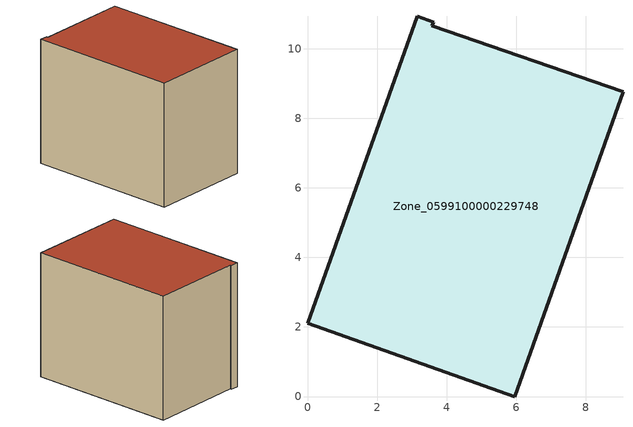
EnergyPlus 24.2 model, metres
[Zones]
Zone_0599100000229748
 floor ground (C_G): 0,2.1 3.16,10.93 3.63,10.76 3.58,10.67 9.07,8.76 5.96,0 z0.5
 wall outside (C_F): 3.16,10.93 0,2.1 5.96,0 9.07,8.76 3.58,10.67 3.63,10.76 3.16,10.93 z0.5:8.22
 roof outside (C_R): 3.58,10.67 3.63,10.76 3.16,10.93 0,2.1 5.96,0 9.07,8.76 z8.22
[BUILDING]
Pand.0599100000229748: North Axis=0; Terrain=City; Loads Convergence Tolerance Value=0.04; Temperature Convergence Tolerance Value=0.4; Solar Distribution=FullExterior; Maximum Number of Warmup Days=25; Minimum Number of Warmup Days=1
[Site:Location]
Rotterdam.The.Hague.AP_ZH_NLD Design_Conditions: Latitude=51.96; Longitude=4.45; Time Zone=1; Elevation=-4.5
[SITE:GROUNDTEMPERATURE:BUILDINGSURFACE]
18, 18, 18, 18, 18, 18, 18, 18, 18, 18, 18, 18
[MATERIAL] Thermal Absorptance=0.9; Solar Absorptance=0.7; Visible Absorptance=0.7
Name | Roughness | Thickness | Conductivity | Density | Specific Heat
G.TC.1965-1974 | MediumSmooth | 0.15 | 0.882353 | 540 | 1210
F.TC.1965-1974 | Rough | 0.3 | 0.697674 | 1920 | 840
R.TC.1965-1974 | MediumRough | 0.2 | 0.232558 | 1500 | 1000
[CONSTRUCTION]
C_G: G.TC.1965-1974
C_F: F.TC.1965-1974
C_R: R.TC.1965-1974
[ZONE]
Zone_0599100000229748: Type=1; Multiplier=1; Ceiling Height=Autocalculate; Volume=Autocalculate; Floor Area=autocalculate; Part of Total Floor Area=Yes
[ZONEINFILTRATION:DESIGNFLOWRATE]
Infil_Zone_0599100000229748: Zone or ZoneList or Space or SpaceList=Zone_0599100000229748; Schedule=AlwaysOn; Design Flow Rate Calculation Method=Flow/Area; Flow Rate per Floor Area=0.003; Constant Term Coefficient=1; Temperature Term Coefficient=0; Velocity Term Coefficient=0; Velocity Squared Term Coefficient=0
[HVACTEMPLATE:ZONE:IDEALLOADSAIRSYSTEM]
Zone_0599100000229748: Maximum Heating Supply Air Temperature=50; Minimum Cooling Supply Air Temperature=13; Maximum Heating Supply Air Humidity Ratio=0.0156; Minimum Cooling Supply Air Humidity Ratio=0.0077; Heating Limit=NoLimit; Cooling Limit=NoLimit; Dehumidification Control Type=ConstantSensibleHeatRatio; Cooling Sensible Heat Ratio=0.7; Dehumidification Setpoint=60; Humidification Control Type=None; Humidification Setpoint=30; Outdoor Air Method=None; Outdoor Air Flow Rate per Person=0.00944; Outdoor Air Flow Rate per Zone Floor Area=0; Outdoor Air Flow Rate per Zone=0; Demand Controlled Ventilation Type=None; Outdoor Air Economizer Type=NoEconomizer; Heat Recovery Type=None; Sensible Heat Recovery Effectiveness=0.7; Latent Heat Recovery Effectiveness=0.65
[ZONECONTROL:THERMOSTAT]
ThermostatControl_Zone_0599100000229748: Zone or ZoneList=Zone_0599100000229748; Control Type Schedule=DualSetpointControlType; Control 1=Thermostat_Zone_0599100000229748; Temperature Difference Between Cutout And Setpoint=0
[THERMOSTATSETPOINT:DUALSETPOINT]
Thermostat_Zone_0599100000229748: Heating Setpoint Temperature Schedule=HeatingSetpoint_Zone_0599100000229748; Cooling Setpoint Temperature Schedule=CoolingSetpoint_Zone_0599100000229748
[SCHEDULE:COMPACT]
HeatingSetpoint_Zone_0599100000229748: Through: 12/31, For: AllDays, Until: 24:00, 21
CoolingSetpoint_Zone_0599100000229748: Through: 12/31, For: AllDays, Until: 24:00, 24
DualSetpointControlType: Through: 12/31, For: AllDays, Until: 24:00, 4
AlwaysOn: Through: 12/31, For: AllDays, Until: 24:00, 1
